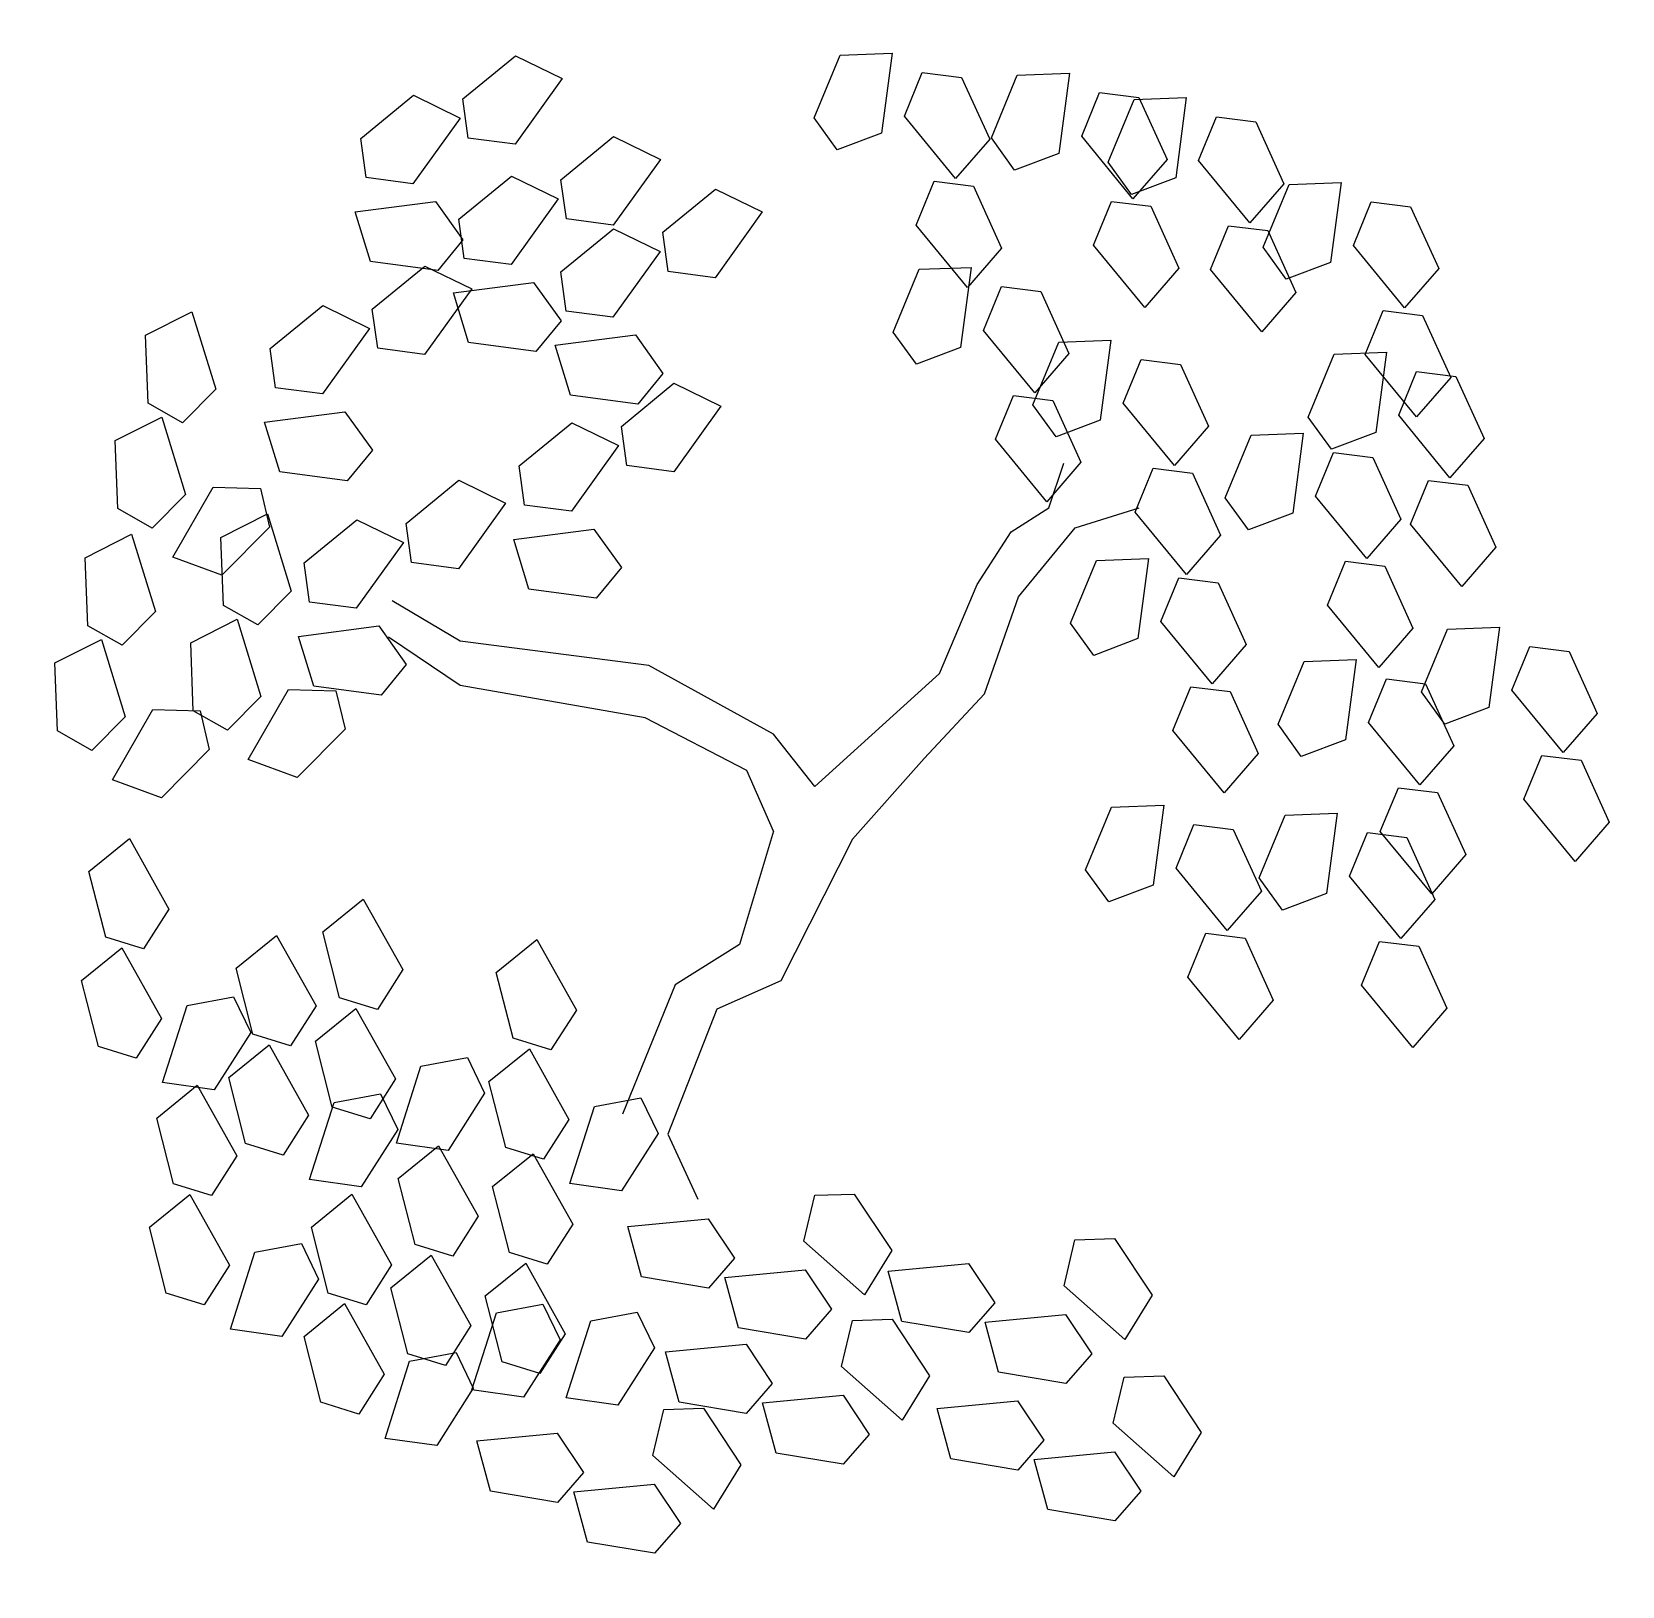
# Model space of a CAD drawing. Extents: x -1.84 to 1.86, y -1.84 to 1.77.
import ezdxf

# ---------------------------------------------------------------- set-up
doc = ezdxf.new("R2010")
doc.units = 0
doc.header["$LTSCALE"] = 1.25
doc.layers.get('0').update_dxf_attribs({"linetype": 'CONTINUOUS'})

# ---------------------------------------------------------------- blocks, each defined once
blk = doc.blocks.new('L', base_point=(1.3683, 0.5913))
for p, q in [((1.2809, 0.65), (1.3117, 0.675)), ((1.3117, 0.675), (1.3419, 0.6213)), ((1.2937, 0.5998), (1.2809, 0.65)), ((1.3419, 0.6213), (1.3225, 0.5909)), ((1.3225, 0.5909), (1.2937, 0.5998)), ((1.2753, 0.5668), (1.3061, 0.5917)), ((1.3061, 0.5917), (1.3362, 0.538)), ((1.2881, 0.5166), (1.2753, 0.5668)), ((1.337, 0.4891), (1.3557, 0.5478)), ((1.3557, 0.5478), (1.3911, 0.5544)), ((1.3911, 0.5544), (1.4042, 0.5272)), ((1.3362, 0.538), (1.3169, 0.5076)), ((1.4042, 0.5272), (1.3763, 0.4836)), ((1.3169, 0.5076), (1.2881, 0.5166)), ((1.3763, 0.4836), (1.337, 0.4891))]:
    blk.add_line(p, q)

msp = doc.modelspace()

# ---------------------------------------------------------------- linework, layer by layer
at = {"color": 0}
for p, q in [((0.5241, 0.6616), (0.5591, 0.7648)), ((0.4364, 0.6054), (0.5241, 0.6616)), ((0.5854, 0.6146), (0.7342, 0.6616)), ((0.3576, 0.4832), (0.4364, 0.6054)), ((0.4539, 0.455), (0.5854, 0.6146)), ((0.2699, 0.2768), (0.3576, 0.4832)), ((-0.843, 0.3518), (-1.0006, 0.4457)), ((0.3751, 0.2298), (0.4539, 0.455)), ((-0.843, 0.2486), (-1.0093, 0.3612)), ((-0.4048, 0.2955), (-0.843, 0.3518)), ((-0.1156, 0.1359), (-0.4048, 0.2955)), ((-0.0193, 0.0139), (0.2699, 0.2768)), ((-0.4136, 0.1734), (-0.843, 0.2486)), ((0.2349, 0.0796), (0.3751, 0.2298)), ((-0.1769, 0.0514), (-0.4136, 0.1734)), ((-0.0193, 0.0139), (-0.1156, 0.1359)), ((0.0684, -0.1083), (0.2349, 0.0796)), ((-0.1156, -0.0895), (-0.1769, 0.0514)), ((-0.1156, -0.0895), (-0.1944, -0.3524)), ((0.0684, -0.1083), (-0.0981, -0.4368)), ((-0.1944, -0.3524), (-0.3435, -0.4461)), ((-0.0981, -0.4368), (-0.2471, -0.5026)), ((-0.3435, -0.4461), (-0.4661, -0.7467)), ((-0.2471, -0.5026), (-0.361, -0.7934)), ((-0.361, -0.7934), (-0.291, -0.9438))]:
    msp.add_line(p, q, dxfattribs=at)

# ---------------------------------------------------------------- block references
at = {"color": 0, "xscale": 3.048, "yscale": 3.048, "zscale": 3.048}
for p, rotation in [((-0.764, 1.394), 295.0165150851705), ((0.1209, 1.3938), 190.1248425347958), ((0.5327, 1.347), 190.1248425347958), ((0.8042, 1.2906), 190.1248425347958), ((-0.5361, 1.2061), 295.0165150851705), ((-0.2996, 1.0841), 295.0165150851705), ((1.1636, 1.0934), 190.1248425347958), ((-0.9743, 0.9057), 295.0165150851705), ((0.3049, 0.8963), 190.1248425347958), ((-1.351, 0.8307), 347.8021081598379), ((0.6291, 0.7273), 190.1248425347958), ((1.2688, 0.6991), 190.1248425347958), ((-0.3959, 0.6334), 295.0165150851705), ((1.0759, 0.5114), 190.1248425347958), ((-0.8955, 0.4082), 295.0165150851705), ((-1.1758, 0.3612), 347.8021081598379), ((-1.4911, 0.3143), 347.8021081598379), ((0.7167, 0.2203), 190.1248425347958), ((1.5316, 0.0607), 190.1248425347958), ((1.1986, -0.0143), 190.1248425347958), ((0.7517, -0.3524), 190.1248425347958), ((1.1547, -0.3711), 190.1248425347958), ((-0.1506, -0.9531), 66.16076666471405), ((0.4539, -1.0563), 66.16076666471405), ((-0.0629, -1.244), 66.16076666471405), ((0.5679, -1.3754), 66.16076666471405), ((-0.5011, -1.4506), 66.16076666471405)]:
    msp.add_blockref('L', p, dxfattribs=dict(at, rotation=rotation))
for p in [(-1.4386, -0.3617), (-0.8955, -0.5024), (-1.097, -0.5868), (-0.4925, -0.5963), (-1.281, -0.9344), (-0.7203, -1.0751), (-0.5011, -1.0938), (-0.9218, -1.1878)]:
    msp.add_blockref('L', p, dxfattribs=at)

doc.saveas('drawing.dxf')
